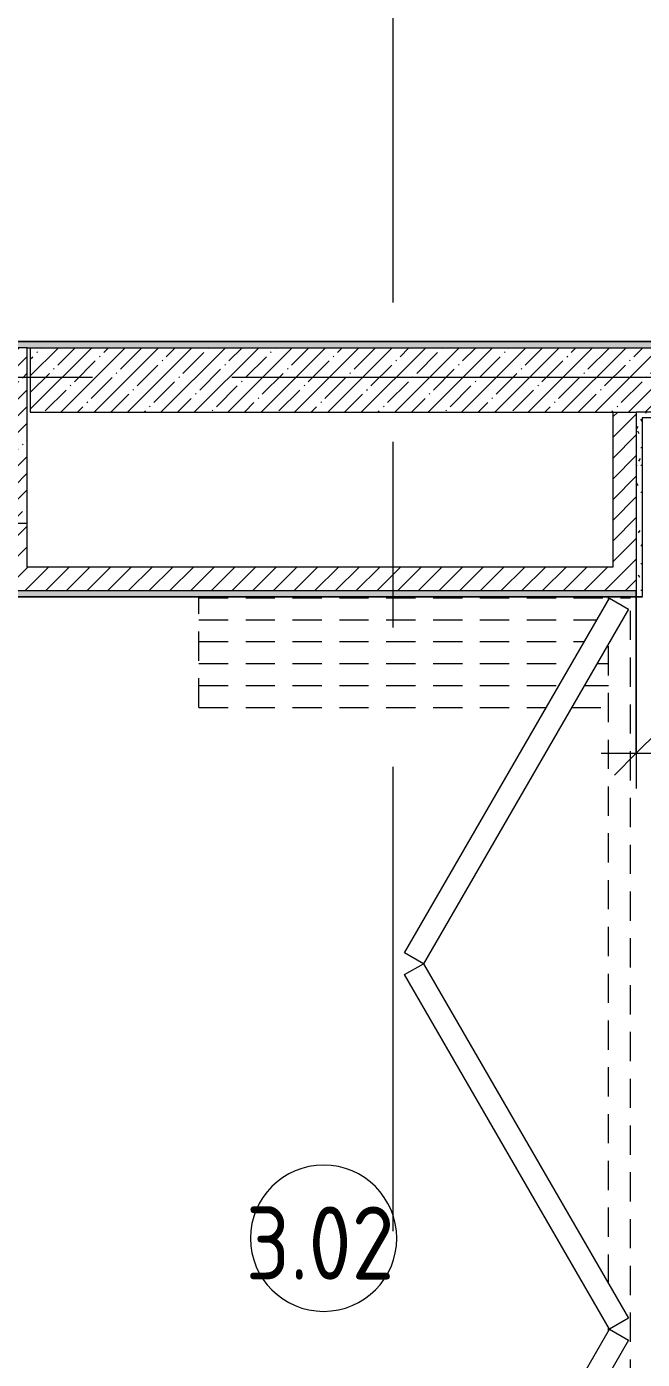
# Model space of a CAD drawing. Header units: millimetres. Extents: x 957 to 217451, y -8553 to 29000.
# Drawn here: x 46751 to 48854, y 4441 to 8998 of the extents above; entities that cross this region are included whole.
import ezdxf

# ---------------------------------------------------------------- set-up
doc = ezdxf.new("R2010")
doc.units = ezdxf.units.MM
doc.linetypes.add('200_ШТРИХ__ш1_п0_6_', pattern=[160, 100, -60])
doc.linetypes.add('Осевая', pattern=[3175, 635, -476.25, 1587.5, -476.25])
for name, color, linetype, lineweight in [('A-ANNO-DIMS', 7, 'Continuous', 9), ('A-ANNO-DIMS-100', 7, 'Continuous', 9), ('A-AREA-IDEN', 7, 'Continuous', 9), ('A-WALL', 7, 'Continuous', 9), ('I-WALL', 7, 'Continuous', 9), ('S-COLS', 7, 'Continuous', 9), ('Оси-2', 7, 'Осевая', 9)]:
    doc.layers.add(name, color=color, linetype=linetype, lineweight=lineweight)
for name, color, linetype, lineweight, true_color in [('A-DOOR-1', 7, 'Continuous', 9, 0xc0c0c0), ('A-DOOR-2', 7, '200_ШТРИХ__ш1_п0_6_', 9, 0xc0c0c0), ('A-DOOR-FRAM-1', 7, 'Continuous', 9, 0xc0c0c0), ('A-WALL-1', 9, 'Continuous', 9, 0x808080), ('A-WALL-FNSH-1', 9, 'Continuous', 9, 0x808080)]:
    doc.layers.add(name, color=color, linetype=linetype, lineweight=lineweight, true_color=true_color)
doc.styles.add('GOST Common_3', font='GOST_Common.ttf', dxfattribs={"width": 0.9, "height": 250})
doc.styles.add('ISOCPEUR_3', font='isocpeur.ttf', dxfattribs={"width": 0.9, "height": 200})
doc.dimstyles.new('ISO-2_0_0_9К_Средний_округл2', dxfattribs={"dimscale": 304.8, "dimtxt": 199.196235, "dimasz": 0.492126, "dimexe": 0.393701, "dimexo": 0, "dimgap": 0, "dimtad": 1, "dimdec": 0, "dimrnd": 10, "dimzin": 0, "dimdsep": 46, "dimtxsty": 'ISOCPEUR_3', "dimblk1": 'OBLIQUE', "dimblk2": 'OBLIQUE', "dimsah": 1, "dimcen": 0.09, "dimdle": 0.393701, "dimazin": 0, "dimtfac": 1, "dimtdec": 4, "dimtix": 1, "dimtmove": 0, "dimatfit": 3, "dimfxl": 1, "dimtvp": 1, "dimtolj": 1, "dimtzin": 0, "dimarcsym": 2})
pattern_1 = [(45, (29493.174, 0), (-35.35534, 35.35534), [])]
pattern_2 = [(0, (29493.174, 0), (121.92, 30.48), [10.058, -81.382, 10.058, -81.382, -487.68]), (0, (29493.174, 0), (121.92, 30.48), [-182.88, 10.058, -172.822, 10.058, -81.382, -213.36]), (0, (29493.174, 0), (121.92, 30.48), [-457.2, 10.058, -50.902, 10.058, -142.342]), (120, (29538.894, 15.24), (-87.356454, 90.345817), [10.058, -81.382, 10.058, -81.382, -487.68]), (120, (29538.894, 15.24), (-87.356454, 90.345817), [-182.88, 10.058, -172.822, 10.058, -81.382, -213.36]), (120, (29538.894, 15.24), (-87.356454, 90.345817), [-457.2, 10.058, -50.902, 10.058, -142.342]), (240, (29554.134, 76.2), (-34.563546, -120.825817), [10.058, -81.382, 10.058, -81.382, -487.68]), (240, (29554.134, 76.2), (-34.563546, -120.825817), [-182.88, 10.058, -172.822, 10.058, -81.382, -213.36]), (240, (29554.134, 76.2), (-34.563546, -120.825817), [-457.2, 10.058, -50.902, 10.058, -142.342])]

# ---------------------------------------------------------------- blocks, each defined once
blk = doc.blocks.new('DOR__перегородка__Прямоугольная - ТП-3_ Вн_ДПГ_6820х3300h-19315679-План расстановки мебели и оборудования 3 этажа в осях 1-12')
at = {"layer": 'A-DOOR-2'}
for p, q in [((6445.2, 1474.2), (6820, 1474.2)), ((6445.2, 1474.2), (6445.2, 287.5)), ((6520.2, 1474.2), (6520.2, 244.2)), ((6595.2, 1474.2), (6595.2, 200.9)), ((6670.2, 1474.2), (6670.2, 157.6)), ((6745.2, 1474.2), (6745.2, 114.3)), ((6820, 1474.2), (6820, 0)), ((6445.2, 200.9), (6445.2, 75)), ((6520.2, 157.6), (6520.2, 75)), ((6595.2, 114.3), (6595.2, 75)), ((4313.8, 75), (4325, 75)), ((4475, 75), (6663.2, 75)), ((6813.2, 75), (6820, 75)), ((275.9, 0), (6820, 0))]:
    blk.add_line(p, q, dxfattribs=at)
at = {"layer": 'A-DOOR-FRAM-1'}
for p, q in [((3107.3, 771.8), (4319.6, 71.7)), ((4319.2, 71.7), (5531.6, 771.8)), ((5531.6, 771.8), (5569.1, 706.9)), ((5569.1, 706.9), (5606.6, 771.8)), ((5606.6, 771.8), (6818.9, 71.7)), ((4282.1, 6.7), (3069.7, 706.9)), ((5569.1, 706.9), (4356.7, 6.7)), ((6781.4, 6.7), (5569.1, 706.9)), ((4319.6, 71.7), (4282.1, 6.7)), ((4356.7, 6.7), (4319.2, 71.7)), ((6818.9, 71.7), (6781.4, 6.7))]:
    blk.add_line(p, q, dxfattribs=at)
blk = doc.blocks.new('BSC_Колонна _Прямоугольная - 600х600-V43-План расстановки мебели и оборудования 3 этажа в осях 1-12')
at = {"layer": 'S-COLS'}
h = blk.add_hatch(dxfattribs=at)
h.set_pattern_fill('FP_31', color=256, style=0, pattern_type=2)
h.set_pattern_definition([(45, (-16960, -7600), (-57.02463, 57.02463), []), (45, (-16902.975, -7600), (-57.02463, 57.02463), [100.806, -20.161, 3.353, -16.808])])
h.paths.add_polyline_path([(259.7, -300), (300, -300), (300, 300), (-300, 300), (-300, -300)])
for p, q in [((300, 300), (-300, 300)), ((-300, 300), (-300, -300)), ((300, -300), (300, 300)), ((-300, -300), (300, -300))]:
    blk.add_line(p, q, dxfattribs=at)
blk = doc.blocks.new('Марка_Помещения - Номер-25198446-План расстановки мебели и оборудования 3 этажа в осях 1-12')
at = {"layer": 'A-AREA-IDEN'}
for start, end in [(360, 180), (180, 360)]:
    blk.add_arc((0, 0), 2.5, start, end, dxfattribs=at)
blk = doc.blocks.new('DIMBLOCK40-План расстановки мебели и оборудования 3 этажа в осях 1-12')
at = {"layer": 'A-ANNO-DIMS-100'}
for p, q in [((48833.2, 7070), (48833.2, 6393.4)), ((48833.2, 6513.4), (48833.2, 7070)), ((49502.7, 6760), (49502.7, 6393.4)), ((49502.7, 6513.4), (49502.7, 6760)), ((48713.2, 6513.4), (49502.7, 6513.4))]:
    blk.add_line(p, q, dxfattribs=at)
at = {"layer": 'A-ANNO-DIMS-100', "lineweight": 20}
for p, q in [((48833.2, 6513.4), (48908.2, 6588.4)), ((49502.7, 6513.4), (49577.7, 6588.4)), ((48833.2, 6513.4), (48758.2, 6438.4)), ((49502.7, 6513.4), (49427.7, 6438.4))]:
    blk.add_line(p, q, dxfattribs=at)
at = {"layer": 'A-ANNO-DIMS-100', "color": 0, "insert": (48995.5, 6774.7), "char_height": 200, "width": 413.715, "attachment_point": 1, "line_spacing_factor": 1.149209, "style": 'ISOCPEUR_3'}
blk.add_mtext('1/2', dxfattribs=at)
blk = doc.blocks.new('_Oblique')
at = {"color": 0, "linetype": 'ByBlock', "lineweight": -2}
blk.add_line((-0.5, -0.5), (0.5, 0.5), dxfattribs=at)

msp = doc.modelspace()

# ---------------------------------------------------------------- hatches: boundary and pattern name
at = {"layer": 'I-WALL'}
h = msp.add_hatch(dxfattribs=at)
h.set_pattern_fill('FP_34', color=256, style=0, pattern_type=2)
h.set_pattern_definition(pattern_2)
h.paths.add_polyline_path([(59302.9, 7900), (60003.2, 7900), (60003.2, 7920), (56958.2, 7920), (56958.2, 7908), (56988.2, 7908), (56988.2, 7900), (59153.2, 7900)])
h.paths.add_polyline_path([(67780.8, 7900), (67780.8, 7920), (62503.2, 7920), (62503.2, 7900), (67763.2, 7900)])
h.paths.add_polyline_path([(55675.7, 7900), (55828.2, 7900), (55828.2, 7908), (55858.2, 7908), (55858.2, 7920), (53544.2, 7920), (53544.2, 7900), (55653.2, 7900)])
h.paths.add_polyline_path([(52003.2, 7900), (52104.2, 7900), (52104.2, 7920), (44502.5, 7920), (44502.5, 7900), (51403.2, 7900)])
h.paths.add_polyline_path([(40991.8, 7900), (43062.5, 7900), (43062.5, 7920), (36023.2, 7920), (36023.2, 7900), (40953.2, 7900)])
h.paths.add_polyline_path([(33251.4, 7900), (33523.2, 7900), (33523.2, 7920), (32778.2, 7920), (32778.2, 7908), (32833.2, 7908), (32833.2, 7900), (33243.2, 7900)])
h.paths.add_polyline_path([(31323.2, 7900), (31323.2, 7908), (31378.2, 7908), (31378.2, 7920), (30743.2, 7920), (30743.2, 7900)])
h = msp.add_hatch(dxfattribs=at)
h.set_pattern_fill('FP_10', color=256, style=0, pattern_type=2)
h.set_pattern_definition([(45, (29493.17, 0), (-57.02463, 57.02463), []), (45, (29550.2, 0), (-57.02463, 57.02463), [100.806, -20.161, 3.353, -16.808])])
h.paths.add_polyline_path([(51403.2, 7680), (51403.2, 7900), (50102.7, 7900), (50102.7, 7830), (48902.7, 7830), (48902.7, 7900), (46763.2, 7900), (46763.2, 7680), (50252.2, 7680)])
h = msp.add_hatch(dxfattribs=at)
h.set_pattern_fill('FP_22', color=256, style=0, pattern_type=2)
h.set_pattern_definition(pattern_1)
h.paths.add_polyline_path([(48806.5, 7070), (48833.2, 7070), (48833.2, 7680), (48753.2, 7680), (48753.2, 7070)])
h = msp.add_hatch(dxfattribs=at)
h.set_pattern_fill('FP_34', color=256, style=0, pattern_type=2)
h.set_pattern_definition(pattern_2)
h.paths.add_polyline_path([(49077.8, 7660), (49078.2, 7660), (49077.8, 7680), (48833.2, 7680), (48833.2, 7660), (49021.4, 7660)])
h.paths.add_polyline_path([(50152.2, 7660), (50152.2, 7680), (49878.2, 7679.2), (49878.2, 7660), (50151.2, 7660)])
h = msp.add_hatch(dxfattribs=at)
h.set_pattern_fill('FP_34', color=256, style=0, pattern_type=2)
h.set_pattern_definition(pattern_2)
h.paths.add_polyline_path([(48833.2, 7050), (48853.2, 7050), (48853.2, 7660), (48833.2, 7659), (48833.2, 7070)])
h = msp.add_hatch(dxfattribs=at)
h.set_pattern_fill('FP_22', color=256, style=0, pattern_type=2)
h.set_pattern_definition(pattern_1)
h.paths.add_polyline_path([(46712.9, 7150), (46753.2, 7150), (46753.2, 7300), (46673.2, 7300), (46673.2, 7150)])
h = msp.add_hatch(dxfattribs=at)
h.set_pattern_fill('FP_22', color=256, style=0, pattern_type=2)
h.set_pattern_definition(pattern_1)
h.paths.add_polyline_path([(48753.2, 7070), (48753.2, 7150), (45623.2, 7150), (45623.2, 7070), (48041.4, 7070)])
h = msp.add_hatch(dxfattribs=at)
h.set_pattern_fill('FP_34', color=256, style=0, pattern_type=2)
h.set_pattern_definition(pattern_2)
h.paths.add_polyline_path([(48753.2, 7050), (48833.2, 7050), (48833.2, 7070), (45603.2, 7070), (45603.2, 7050), (48041.4, 7050)])

# ---------------------------------------------------------------- linework, layer by layer
at = {"layer": 'A-WALL'}
for p, q in [((46753.2, 7900), (48902.7, 7900)), ((51403.2, 7680), (48833.2, 7680)), ((48833.2, 7680), (48833.2, 7070)), ((50152.2, 7660), (48853.2, 7660)), ((48853.2, 7660), (48853.2, 7050))]:
    msp.add_line(p, q, dxfattribs=at)
at = {"layer": 'A-WALL-1'}
for p, q in [((52104.2, 7920), (44502.5, 7920)), ((46763.2, 7900), (46763.2, 7680)), ((46763.2, 7680), (48833.2, 7680)), ((48753.2, 7680), (48753.2, 7150)), ((46753.2, 7150), (46753.2, 7300)), ((48753.2, 7150), (46753.2, 7150)), ((45623.2, 7070), (48833.2, 7070)), ((45603.2, 7050), (48853.2, 7050))]:
    msp.add_line(p, q, dxfattribs=at)
at = {"layer": 'A-WALL-FNSH-1'}
for p, q in [((52104.2, 7921), (44502.5, 7921)), ((45595.2, 7049), (48854.2, 7049))]:
    msp.add_line(p, q, dxfattribs=at)
at = {"layer": 'Оси-2'}
for p, q in [((48003.2, 593.7), (48003.2, 24898.1)), ((27290.7, 7800), (65753.2, 7800))]:
    msp.add_line(p, q, dxfattribs=at)

# ---------------------------------------------------------------- block references
at = {"layer": 'A-AREA-IDEN', "xscale": 99.99999999999993, "yscale": 99.99999999999993, "zscale": 99.99999999999993}
msp.add_blockref('Марка_Помещения - Номер-25198446-План расстановки мебели и оборудования 3 этажа в осях 1-12', (47765.1, 4855.4), dxfattribs=at)
at = {"layer": 'A-DOOR-1', "rotation": 89.99999999999955}
msp.add_blockref('DOR__перегородка__Прямоугольная - ТП-3_ Вн_ДПГ_6820х3300h-19315679-План расстановки мебели и оборудования 3 этажа в осях 1-12', (48813.2, 225), dxfattribs=at)
at = {"layer": 'S-COLS'}
msp.add_blockref('BSC_Колонна _Прямоугольная - 600х600-V43-План расстановки мебели и оборудования 3 этажа в осях 1-12', (46453.2, 7600), dxfattribs=at)

# ---------------------------------------------------------------- texts
at = {"layer": 'A-AREA-IDEN', "insert": (47499.3, 4964), "char_height": 250, "width": 663.797, "attachment_point": 1, "style": 'GOST Common_3'}
msp.add_mtext('3.02', dxfattribs=at)

# ---------------------------------------------------------------- dimensions: what is measured, and where the dimension line sits
at = {"layer": 'A-ANNO-DIMS'}
dim = msp.add_linear_dim(base=(49502.7, 6513.4), p1=(48833.2, 7070), p2=(49502.7, 6760), text='1/2', dimstyle='ISO-2_0_0_9К_Средний_округл2', override={"dimpost": '<>', "dimfxl": 737.787416}, dxfattribs=at)
dim.commit()
dim.dimension.update_dxf_attribs({"geometry": 'DIMBLOCK40-План расстановки мебели и оборудования 3 этажа в осях 1-12', "text_midpoint": (49167.9, 6613.4)})

doc.saveas('drawing.dxf')
